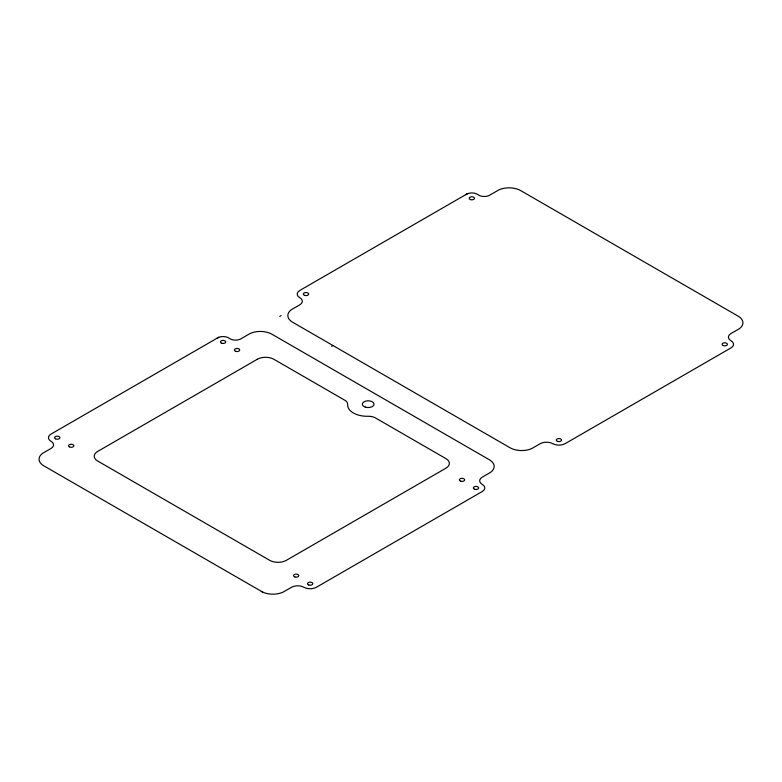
<?xml version="1.0" encoding="UTF-8"?>
<svg xmlns="http://www.w3.org/2000/svg" width="782" height="782" viewBox="0 0 782 782"><rect width="100%" height="100%" fill="white"/><g stroke="black" fill="none" stroke-linecap="round" stroke-linejoin="round"><path stroke-width="1.17" d="M216.868 338.342L218.833 337.198M465.632 194.718L467.597 193.574M218.315 337.501L51.026 434.088A8.797 5.073 0 0 0 51.026 441.273A8.797 5.073 0 0 1 51.026 448.448L42.727 453.237A16.363 9.443 0 0 0 43.87 465.867L262.83 592.179A16.363 9.443 0 0 0 283.201 592.072L291.49 587.282A8.797 5.073 0 0 1 303.934 587.282A8.797 5.073 0 0 0 316.368 587.282L482.211 491.536A8.797 5.073 0 0 0 482.211 484.351A8.797 5.073 0 0 1 482.211 477.176L490.51 472.387A16.363 9.443 0 0 0 489.366 459.757L271.901 334.207A16.363 9.443 0 0 0 250.035 333.552L241.746 338.342A7.771 4.487 0 0 1 229.302 338.342A7.771 4.487 0 0 0 218.579 337.374M467.089 193.877L299.789 290.464A8.797 5.073 0 0 0 299.789 297.649A8.797 5.073 0 0 1 299.789 304.824L291.49 309.613A16.363 9.443 0 0 0 292.634 322.243L510.099 447.793A16.363 9.443 0 0 0 531.965 448.448L540.254 443.658A8.797 5.073 0 0 1 552.698 443.658A8.797 5.073 0 0 0 565.132 443.658L730.975 347.912A8.797 5.073 0 0 0 730.975 340.727A8.797 5.073 0 0 1 730.975 333.552L739.273 328.763A16.363 9.443 0 0 0 738.13 316.133L520.665 190.583A16.363 9.443 0 0 0 498.799 189.928L490.51 194.718A7.771 4.487 0 0 1 478.066 194.718A7.771 4.487 0 0 0 467.343 193.75M279.78 316.378L281.129 315.596M331.607 346.299L332.956 345.517M261.335 591.417L262.83 592.179M257.288 359.28L97.662 451.439A11.73 6.774 0 0 0 97.662 461.018L269.731 560.352A11.73 6.774 0 0 0 286.31 560.352L445.935 468.193A11.73 6.774 0 0 0 445.935 458.623L375.174 417.764A9.922 5.728 0 0 0 368.068 416.278A19.638 11.339 0 0 1 347.638 404.48A10.107 5.836 0 0 0 345.478 400.628L273.876 359.28A11.73 6.774 0 0 0 257.288 359.28M365.262 407.099A5.865 3.382 0 0 0 374.06 404.167A5.865 3.382 0 0 0 365.262 401.234A5.865 3.382 0 0 0 365.262 407.099M557.595 441.39A2.639 1.525 0 0 0 561.554 440.07A2.639 1.525 0 0 0 557.595 438.751A2.639 1.525 0 0 0 557.595 441.39M723.34 345.605A2.639 1.525 0 0 0 727.397 344.393A2.639 1.525 0 0 0 723.546 342.966A2.639 1.525 0 0 0 723.34 345.605M308.831 585.014A2.639 1.525 0 0 0 312.79 583.695A2.639 1.525 0 0 0 308.831 582.375A2.639 1.525 0 0 0 308.831 585.014M474.566 489.229A2.639 1.525 0 0 0 478.633 488.017A2.639 1.525 0 0 0 474.782 486.59A2.639 1.525 0 0 0 474.566 489.229M460.686 481.184A2.639 1.525 0 0 0 464.645 479.865A2.639 1.525 0 0 0 460.686 478.545A2.639 1.525 0 0 0 460.686 481.184M294.843 576.93A2.639 1.525 0 0 0 298.792 575.611A2.639 1.525 0 0 0 294.843 574.301A2.639 1.525 0 0 0 294.843 576.93M69.363 446.835A2.639 1.525 0 0 0 73.782 446.151A2.639 1.525 0 0 0 70.546 444.284A2.639 1.525 0 0 0 69.363 446.835M235.753 351.323A2.639 1.525 0 0 0 239.712 350.004A2.639 1.525 0 0 0 235.753 348.684A2.639 1.525 0 0 0 235.753 351.323M221.765 343.249A2.639 1.525 0 0 0 225.724 341.93A2.639 1.525 0 0 0 221.765 340.61A2.639 1.525 0 0 0 221.765 343.249M55.375 438.751A2.639 1.525 0 0 0 59.794 438.076A2.639 1.525 0 0 0 56.558 436.209A2.639 1.525 0 0 0 55.375 438.751M470.529 199.625A2.639 1.525 0 0 0 474.488 198.305A2.639 1.525 0 0 0 470.529 196.986A2.639 1.525 0 0 0 470.529 199.625M304.687 295.371A2.639 1.525 0 0 0 308.646 294.052A2.639 1.525 0 0 0 304.687 292.732A2.639 1.525 0 0 0 304.687 295.371"/></g></svg>
